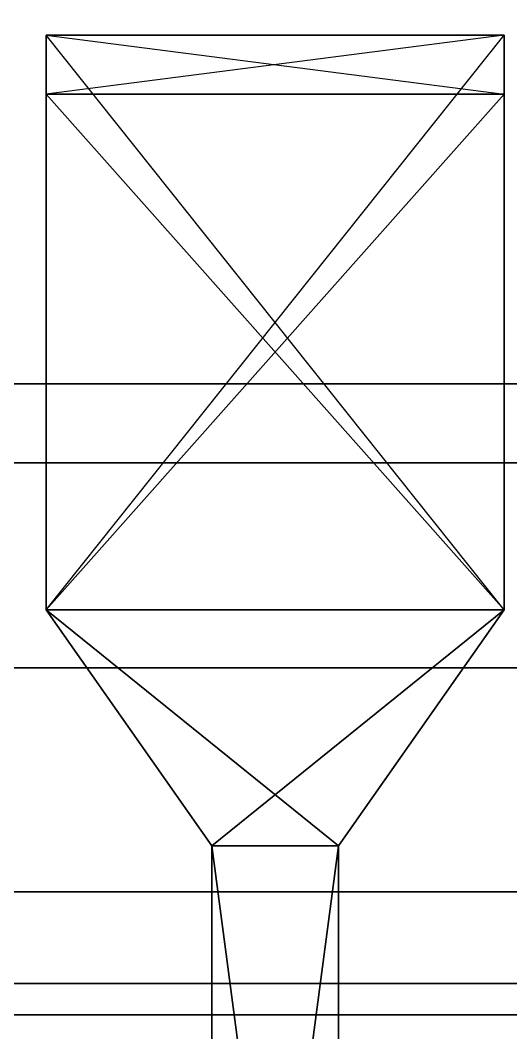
# Model space of a CAD drawing. Extents: x -2.5 to 50.3, y -2 to 6.5.
# Drawn here: x 6.305 to 7.857, y 0.443 to 3.652 of the extents above; entities that cross this region are included whole.
import ezdxf

# ---------------------------------------------------------------- set-up
doc = ezdxf.new("R2010")
doc.units = 0
doc.layers.add('UB3D', color=1, linetype='CONTINUOUS')

msp = doc.modelspace()

# ---------------------------------------------------------------- linework, layer by layer
at = {"layer": 'UB3D', "color": 27}
for points in [[(2.56, 0.89, -51.69), (24.36, 0.89, -51.69), (24.36, 6.22, -51.69), (2.56, 6.22, -51.69)], [(24.36, 0.89, -59.56), (2.56, 0.89, -59.56), (2.56, 6.22, -59.56), (24.36, 6.22, -59.56)], [(9.398, 0.500101, -45.466), (4.318, 0.500101, -45.466), (4.318, 2.500101, -45.466), (9.398, 2.500101, -45.466)], [(4.318, 0.500101, -40.386), (9.398, 0.500101, -40.386), (9.398, 2.500101, -40.386), (4.318, 2.500101, -40.386)], [(4.318, 2.500101, -40.386), (4.318, 2.500101, -45.466), (9.398, 2.500101, -45.466)], [(4.318, 2.500101, -40.386), (9.398, 2.500101, -45.466), (9.398, 2.500101, -40.386)], [(4.318, 2.500101, -40.386), (9.398, 2.500101, -40.386), (4.318, 2.500101, -40.386)], [(8.6, 0.6, -13.51), (4.6, 0.6, -13.51), (4.6, 2.25, -13.51), (8.6, 2.25, -13.51)], [(4.6, 0.6, -4.76), (8.6, 0.6, -4.76), (8.6, 2.25, -4.76), (4.6, 2.25, -4.76)], [(8.6, 2.25, -4.76), (4.6, 2.25, -4.76), (4.6, 2.25, -13.51)], [(8.6, 2.25, -4.76), (4.6, 2.25, -13.51), (8.6, 2.25, -13.51)], [(5.11, 0.6, -26.89), (9.11, 0.6, -26.89), (9.11, 2.25, -26.89), (5.11, 2.25, -26.89)], [(9.11, 0.6, -35.64), (5.11, 0.6, -35.64), (5.11, 2.25, -35.64), (9.11, 2.25, -35.64)], [(5.11, 2.25, -35.64), (9.11, 2.25, -35.64), (9.11, 2.25, -26.89)], [(5.11, 2.25, -35.64), (9.11, 2.25, -26.89), (5.11, 2.25, -26.89)], [(4.2, 0.500101, -18.11), (9, 0.500101, -18.11), (9, 1.600101, -18.11), (4.2, 1.600101, -18.11)], [(9, 0.500101, -21.51), (4.2, 0.500101, -21.51), (4.2, 1.600101, -21.51), (9, 1.600101, -21.51)], [(4.2, 1.600101, -21.51), (9, 1.600101, -21.51), (9, 1.600101, -18.11)], [(4.2, 1.600101, -21.51), (9, 1.600101, -18.11), (4.2, 1.600101, -18.11)], [(2.56, 0.89, -51.69), (24.36, 0.89, -51.69), (24.36, 0.89, -59.56)], [(2.56, 0.89, -51.69), (24.36, 0.89, -59.56), (2.56, 0.89, -59.56)], [(8.6, 0.6, -13.51), (4.6, 0.6, -13.51), (4.6, 0.6, -4.76)], [(8.6, 0.6, -13.51), (4.6, 0.6, -4.76), (8.6, 0.6, -4.76)], [(5.11, 0.6, -26.89), (9.11, 0.6, -26.89), (9.11, 0.6, -35.64)], [(5.11, 0.6, -26.89), (9.11, 0.6, -35.64), (5.11, 0.6, -35.64)], [(4.2, 0.500101, -18.11), (9, 0.500101, -18.11), (9, 0.500101, -21.51)], [(4.2, 0.500101, -18.11), (9, 0.500101, -21.51), (4.2, 0.500101, -21.51)], [(9.398, 0.500101, -40.386), (9.398, 0.500101, -45.466), (4.318, 0.500101, -45.466)], [(9.398, 0.500101, -40.386), (4.318, 0.500101, -45.466), (4.318, 0.500101, -40.386)], [(9.398, 0.500101, -40.386), (4.318, 0.500101, -40.386), (9.398, 0.500101, -40.386)]]:
    msp.add_3dface(points, dxfattribs=at)
at = {"layer": 'UB3D', "color": 254}
for points in [[(6.387, 1.783375, -51.716), (7.837, 1.783375, -51.716), (6.387, 3.605, -51.716)], [(7.837, 1.783375, -51.716), (6.387, 3.605, -51.716), (7.837, 3.605, -51.716)], [(6.387, 3.605, -51.716), (7.837, 3.605, -51.716), (6.387, 3.605, -53.816)], [(7.837, 3.605, -51.716), (6.387, 3.605, -53.816), (7.837, 3.605, -53.816)], [(6.387, 3.605, -53.816), (7.837, 3.605, -53.816), (6.387, 3.418166, -53.816)], [(7.837, 3.605, -53.816), (6.387, 3.418166, -53.816), (7.837, 3.418166, -53.816)], [(6.387, 1.783375, -51.716), (6.387, 3.418166, -51.916), (6.387, 3.605, -51.716)], [(6.387, 3.418166, -51.916), (6.387, 3.605, -51.716), (6.387, 3.418166, -53.816)], [(6.387, 3.605, -51.716), (6.387, 3.418166, -53.816), (6.387, 3.605, -53.816)], [(7.837, 1.783375, -59.536), (6.387, 1.783375, -59.536), (7.837, 3.605, -59.536)], [(6.387, 1.783375, -59.536), (7.837, 3.605, -59.536), (6.387, 3.605, -59.536)], [(7.837, 3.605, -59.536), (6.387, 3.605, -59.536), (7.837, 3.605, -57.436)], [(6.387, 3.605, -59.536), (7.837, 3.605, -57.436), (6.387, 3.605, -57.436)], [(7.837, 3.605, -57.436), (6.387, 3.605, -57.436), (7.837, 3.418166, -57.436)], [(6.387, 3.605, -57.436), (7.837, 3.418166, -57.436), (6.387, 3.418166, -57.436)], [(6.387, 1.783375, -59.536), (6.387, 1.783375, -59.336), (6.387, 3.605, -59.536)], [(6.387, 1.783375, -59.336), (6.387, 3.605, -59.536), (6.387, 3.418166, -59.336)], [(6.387, 3.605, -59.536), (6.387, 3.418166, -59.336), (6.387, 3.605, -57.436)], [(6.387, 3.418166, -59.336), (6.387, 3.605, -57.436), (6.387, 3.418166, -57.436)], [(7.837, 1.783375, -51.716), (7.837, 1.783375, -51.916), (7.837, 3.605, -51.716)], [(7.837, 1.783375, -51.916), (7.837, 3.605, -51.716), (7.837, 3.418166, -51.916)], [(7.837, 3.605, -51.716), (7.837, 3.418166, -51.916), (7.837, 3.605, -53.816)], [(7.837, 3.418166, -51.916), (7.837, 3.605, -53.816), (7.837, 3.418166, -53.816)], [(7.837, 1.783375, -59.536), (7.837, 3.418166, -59.336), (7.837, 3.605, -59.536)], [(7.837, 3.418166, -59.336), (7.837, 3.605, -59.536), (7.837, 3.418166, -57.436)], [(7.837, 3.605, -59.536), (7.837, 3.418166, -57.436), (7.837, 3.605, -57.436)], [(6.387, 3.418166, -53.816), (7.837, 3.418166, -53.816), (6.387, 3.418166, -51.916)], [(7.837, 3.418166, -53.816), (6.387, 3.418166, -51.916), (7.837, 3.418166, -51.916)], [(6.387, 3.418166, -51.916), (7.837, 3.418166, -51.916), (6.387, 1.783375, -51.916)], [(7.837, 3.418166, -51.916), (6.387, 1.783375, -51.916), (7.837, 1.783375, -51.916)], [(6.387, 1.783375, -51.916), (6.387, 1.783375, -51.716), (6.387, 3.418166, -51.916)], [(7.837, 3.418166, -57.436), (6.387, 3.418166, -57.436), (7.837, 3.418166, -59.336)], [(6.387, 3.418166, -57.436), (7.837, 3.418166, -59.336), (6.387, 3.418166, -59.336)], [(7.837, 3.418166, -59.336), (6.387, 3.418166, -59.336), (7.837, 1.783375, -59.336)], [(6.387, 3.418166, -59.336), (7.837, 1.783375, -59.336), (6.387, 1.783375, -59.336)], [(7.837, 1.783375, -59.336), (7.837, 1.783375, -59.536), (7.837, 3.418166, -59.336)], [(6.912, 1.036041, -51.716), (7.312, 1.036041, -51.716), (6.387, 1.783375, -51.716)], [(7.312, 1.036041, -51.716), (6.387, 1.783375, -51.716), (7.837, 1.783375, -51.716)], [(6.387, 1.783375, -51.916), (7.837, 1.783375, -51.916), (6.912, 1.036041, -51.916)], [(6.912, 1.036041, -51.916), (6.912, 1.036041, -51.716), (6.387, 1.783375, -51.916)], [(6.912, 1.036041, -51.716), (6.387, 1.783375, -51.916), (6.387, 1.783375, -51.716)], [(6.912, 1.036041, -59.536), (7.837, 1.783375, -59.536), (6.387, 1.783375, -59.536)], [(7.837, 1.783375, -59.336), (6.387, 1.783375, -59.336), (7.312, 1.036041, -59.336)], [(6.387, 1.783375, -59.336), (7.312, 1.036041, -59.336), (6.912, 1.036041, -59.336)], [(6.912, 1.036041, -59.536), (6.912, 1.036041, -59.336), (6.387, 1.783375, -59.536)], [(6.912, 1.036041, -59.336), (6.387, 1.783375, -59.536), (6.387, 1.783375, -59.336)], [(7.837, 1.783375, -51.916), (6.912, 1.036041, -51.916), (7.312, 1.036041, -51.916)], [(7.312, 1.036041, -59.536), (6.912, 1.036041, -59.536), (7.837, 1.783375, -59.536)], [(7.312, 1.036041, -51.716), (7.312, 1.036041, -51.916), (7.837, 1.783375, -51.716)], [(7.312, 1.036041, -51.916), (7.837, 1.783375, -51.716), (7.837, 1.783375, -51.916)], [(7.312, 1.036041, -59.336), (7.312, 1.036041, -59.536), (7.837, 1.783375, -59.336)], [(7.312, 1.036041, -59.536), (7.837, 1.783375, -59.336), (7.837, 1.783375, -59.536)], [(6.912, -2, -51.716), (7.312, -2, -51.716), (6.912, 1.036041, -51.716)], [(7.312, -2, -51.716), (6.912, 1.036041, -51.716), (7.312, 1.036041, -51.716)], [(6.912, 1.036041, -51.916), (7.312, 1.036041, -51.916), (6.912, -2, -51.916)], [(7.312, 1.036041, -51.916), (6.912, -2, -51.916), (7.312, -2, -51.916)], [(6.912, -2, -51.916), (6.912, -2, -51.716), (6.912, 1.036041, -51.916)], [(6.912, -2, -51.716), (6.912, 1.036041, -51.916), (6.912, 1.036041, -51.716)], [(7.312, -2, -59.536), (6.912, -2, -59.536), (7.312, 1.036041, -59.536)], [(6.912, -2, -59.536), (7.312, 1.036041, -59.536), (6.912, 1.036041, -59.536)], [(7.312, 1.036041, -59.336), (6.912, 1.036041, -59.336), (7.312, -2, -59.336)], [(6.912, 1.036041, -59.336), (7.312, -2, -59.336), (6.912, -2, -59.336)], [(6.912, -2, -59.536), (6.912, -2, -59.336), (6.912, 1.036041, -59.536)], [(6.912, -2, -59.336), (6.912, 1.036041, -59.536), (6.912, 1.036041, -59.336)], [(7.312, -2, -51.716), (7.312, -2, -51.916), (7.312, 1.036041, -51.716)], [(7.312, -2, -51.916), (7.312, 1.036041, -51.716), (7.312, 1.036041, -51.916)], [(7.312, -2, -59.336), (7.312, -2, -59.536), (7.312, 1.036041, -59.336)], [(7.312, -2, -59.536), (7.312, 1.036041, -59.336), (7.312, 1.036041, -59.536)]]:
    msp.add_3dface(points, dxfattribs=at)
at = {"layer": 'UB3D', "color": 94}
for points in [[(-2.54125, 0.5, -67.818), (50.292613, 0.5, -67.818), (50.292613, -0.5, -67.818), (-2.54125, -0.5, -67.818)], [(50.292613, 0.5, 1.27), (-2.54125, 0.5, 1.27), (-2.54125, -0.5, 1.27), (50.292613, -0.5, 1.27)], [(-2.54125, 0.5, 1.27), (-2.54125, 0.5, -67.818), (50.292613, 0.5, -67.818)], [(-2.54125, 0.5, 1.27), (50.292613, 0.5, -67.818), (50.292613, 0.5, 1.27)], [(-2.54125, 0.5, 1.27), (50.292613, 0.5, 1.27), (-2.54125, 0.5, 1.27)]]:
    msp.add_3dface(points, dxfattribs=at)

doc.saveas('drawing.dxf')
